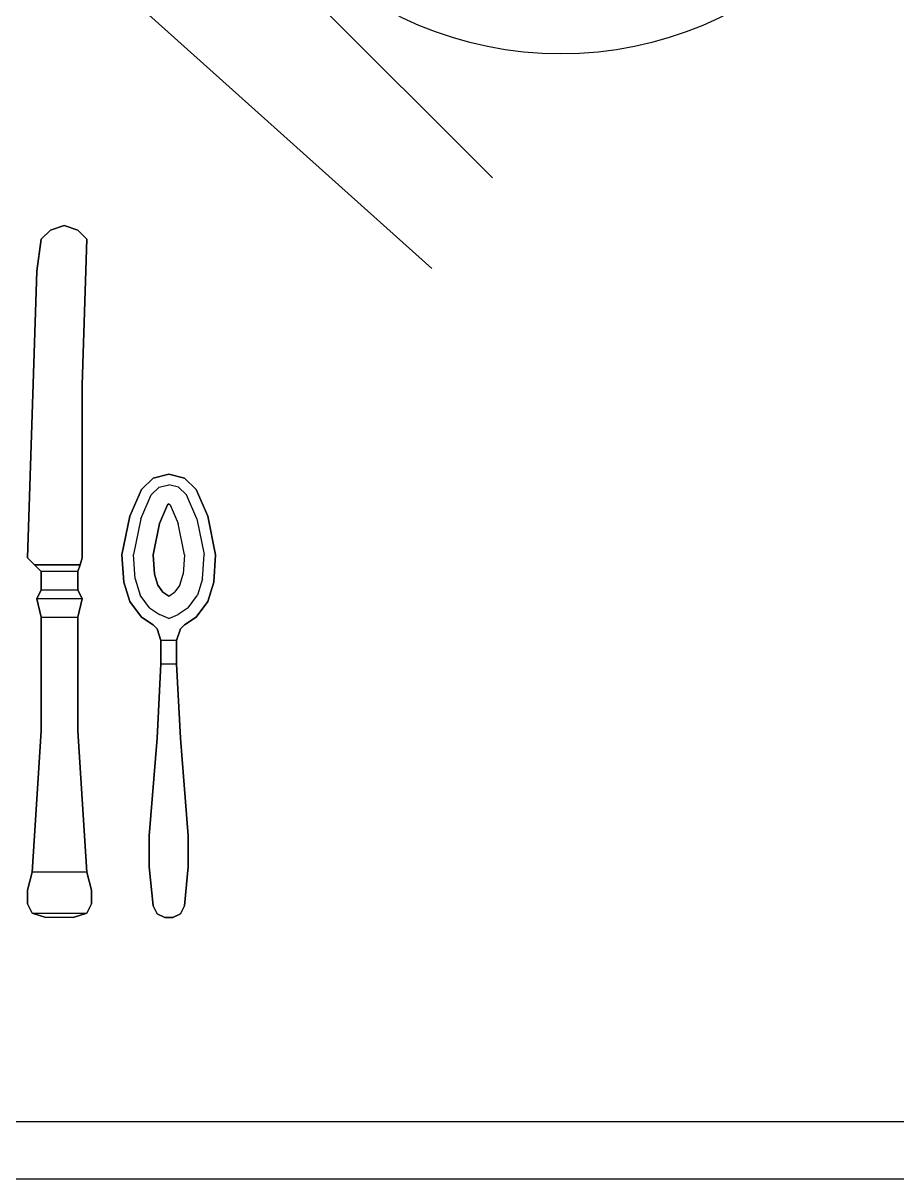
# Model space of a CAD drawing. Header units: inches. Extents: x 38074 to 101214, y 18833 to 57379.
# Drawn here: x 98386.5 to 98681.9, y 35985.5 to 36376.3 of the extents above; entities that cross this region are included whole.
import ezdxf

# ---------------------------------------------------------------- set-up
doc = ezdxf.new("R2010")
doc.units = ezdxf.units.IN

# ---------------------------------------------------------------- blocks, each defined once
blk = doc.blocks.new('A$C403C54AD')
for p, q in [((0.95931, 1.17062, -0.0006), (1.35847, 0.81256, -0.0006)), ((1.26636, 0.95578, -0.0006), (1.37894, 0.84325, -0.0006)), ((0.83575, 0.52421, -0.0006), (1.99923, 0.52421, -0.0006)), ((0.83575, 0.50481, -0.0006), (1.99923, 0.50481, -0.0006))]:
    blk.add_line(p, q)
blk.add_circle((1.40208, 1.00844, -0.0006), 0.12331)
for points, invisible_edges in [([(1.23874, 0.82556, -0.0249), (1.22951, 0.82556, -0.0249), (1.22643, 0.82248, -0.0249), (1.24182, 0.82248, -0.0249)], 5), ([(1.23874, 0.82556, -0.02644), (1.22951, 0.82556, -0.02644), (1.22643, 0.82248, -0.02644), (1.24182, 0.82248, -0.02644)], 5), ([(1.22951, 0.82556, -0.02644), (1.22951, 0.82556, -0.0249), (1.22643, 0.82248, -0.0249), (1.22643, 0.82248, -0.02644)], 5), ([(1.23412, 0.8271, -0.0249), (1.23412, 0.8271, -0.0249), (1.23874, 0.82556, -0.0249), (1.22951, 0.82556, -0.0249)], 4), ([(1.23412, 0.8271, -0.02644), (1.23412, 0.8271, -0.02644), (1.23874, 0.82556, -0.02644), (1.22951, 0.82556, -0.02644)], 4), ([(1.23412, 0.8271, -0.0249), (1.23412, 0.8271, -0.02644), (1.22951, 0.82556, -0.02644), (1.22951, 0.82556, -0.0249)], 4), ([(1.23874, 0.82556, -0.02644), (1.23874, 0.82556, -0.0249), (1.23412, 0.8271, -0.0249), (1.23412, 0.8271, -0.02644)], 1), ([(1.24182, 0.82248, -0.0249), (1.24182, 0.82248, -0.02644), (1.23874, 0.82556, -0.02644), (1.23874, 0.82556, -0.0249)], 5), ([(1.22643, 0.82248, -0.0249), (1.24182, 0.82248, -0.0249), (1.24028, 0.77323, -0.0249), (1.22489, 0.81171, -0.0249)], 5), ([(1.22643, 0.82248, -0.02644), (1.24182, 0.82248, -0.02644), (1.24028, 0.77323, -0.02644), (1.22489, 0.81171, -0.02644)], 5), ([(1.22643, 0.82248, -0.0249), (1.22643, 0.82248, -0.02644), (1.22489, 0.81171, -0.02644), (1.22489, 0.81171, -0.0249)], 5), ([(1.24028, 0.77323, -0.02644), (1.24028, 0.77323, -0.0249), (1.24182, 0.82248, -0.0249), (1.24182, 0.82248, -0.02644)], 5), ([(1.24028, 0.77323, -0.0249), (1.22489, 0.81171, -0.0249), (1.22181, 0.71474, -0.0249), (1.24028, 0.71474, -0.0249)], 5), ([(1.24028, 0.77323, -0.02644), (1.22489, 0.81171, -0.02644), (1.22181, 0.71474, -0.02644), (1.24028, 0.71474, -0.02644)], 5), ([(1.22489, 0.81171, -0.02644), (1.22489, 0.81171, -0.0249), (1.22181, 0.71474, -0.0249), (1.22181, 0.71474, -0.02644)], 5), ([(1.24028, 0.71474, -0.0249), (1.24028, 0.71474, -0.02644), (1.24028, 0.77323, -0.02644), (1.24028, 0.77323, -0.0249)], 5), ([(1.26425, 0.74173, -0.02048), (1.26622, 0.73867, -0.02365), (1.26953, 0.73948, -0.02346), (1.26953, 0.74304, -0.02029)], 5), ([(1.26425, 0.74173, -0.01916), (1.26622, 0.73867, -0.02233), (1.26953, 0.73948, -0.02215), (1.26953, 0.74304, -0.01897)], 5), ([(1.2748, 0.74173, -0.02048), (1.27283, 0.73867, -0.02365), (1.26953, 0.73948, -0.02346), (1.26953, 0.74304, -0.02029)], 5), ([(1.2748, 0.74173, -0.01916), (1.27283, 0.73867, -0.02233), (1.26953, 0.73948, -0.02215), (1.26953, 0.74304, -0.01897)], 5), ([(1.26354, 0.73605, -0.02421), (1.26029, 0.73789, -0.02157), (1.26425, 0.74173, -0.02048), (1.26622, 0.73867, -0.02365)], 5), ([(1.26354, 0.73605, -0.02289), (1.26029, 0.73789, -0.02025), (1.26425, 0.74173, -0.01916), (1.26622, 0.73867, -0.02233)], 5), ([(1.26909, 0.73267, -0.02578), (1.26622, 0.73867, -0.02233), (1.26354, 0.73605, -0.02289), (1.26909, 0.73267, -0.02578)], 5), ([(1.26909, 0.73267, -0.0271), (1.26622, 0.73867, -0.02365), (1.26354, 0.73605, -0.02421), (1.26909, 0.73267, -0.0271)], 5), ([(1.26953, 0.73948, -0.02215), (1.26953, 0.73309, -0.02564), (1.26909, 0.73267, -0.02578), (1.26622, 0.73867, -0.02233)], 5), ([(1.26953, 0.73948, -0.02346), (1.26953, 0.73309, -0.02696), (1.26909, 0.73267, -0.0271), (1.26622, 0.73867, -0.02365)], 5), ([(1.26953, 0.73948, -0.02215), (1.26953, 0.73309, -0.02564), (1.26996, 0.73267, -0.02578), (1.27283, 0.73867, -0.02233)], 5), ([(1.26953, 0.73948, -0.02346), (1.26953, 0.73309, -0.02696), (1.26996, 0.73267, -0.0271), (1.27283, 0.73867, -0.02365)], 5), ([(1.26996, 0.73267, -0.02578), (1.27283, 0.73867, -0.02233), (1.27551, 0.73605, -0.02289), (1.26996, 0.73267, -0.02578)], 5), ([(1.26996, 0.73267, -0.0271), (1.27283, 0.73867, -0.02365), (1.27551, 0.73605, -0.02421), (1.26996, 0.73267, -0.0271)], 5), ([(1.27551, 0.73605, -0.02421), (1.27876, 0.73789, -0.02157), (1.2748, 0.74173, -0.02048), (1.27283, 0.73867, -0.02365)], 5), ([(1.27551, 0.73605, -0.02289), (1.27876, 0.73789, -0.02025), (1.2748, 0.74173, -0.01916), (1.27283, 0.73867, -0.02233)], 5), ([(1.25633, 0.72882, -0.0234), (1.26003, 0.72802, -0.02592), (1.26354, 0.73605, -0.02421), (1.26029, 0.73789, -0.02157)], 5), ([(1.25633, 0.72882, -0.02208), (1.26003, 0.72802, -0.0246), (1.26354, 0.73605, -0.02289), (1.26029, 0.73789, -0.02025)], 5), ([(1.26354, 0.73605, -0.02421), (1.26909, 0.73267, -0.0271), (1.26635, 0.72644, -0.02873), (1.26003, 0.72802, -0.02592)], 5), ([(1.26354, 0.73605, -0.02289), (1.26909, 0.73267, -0.02578), (1.26635, 0.72644, -0.02741), (1.26003, 0.72802, -0.0246)], 5), ([(1.27551, 0.73605, -0.02421), (1.26996, 0.73267, -0.0271), (1.2727, 0.72644, -0.02873), (1.27902, 0.72802, -0.02592)], 5), ([(1.27551, 0.73605, -0.02289), (1.26996, 0.73267, -0.02578), (1.2727, 0.72644, -0.02741), (1.27902, 0.72802, -0.0246)], 5), ([(1.28272, 0.72882, -0.0234), (1.27902, 0.72802, -0.02592), (1.27551, 0.73605, -0.02421), (1.27876, 0.73789, -0.02157)], 5), ([(1.28272, 0.72882, -0.02208), (1.27902, 0.72802, -0.0246), (1.27551, 0.73605, -0.02289), (1.27876, 0.73789, -0.02025)], 5), ([(1.26909, 0.73267, -0.0271), (1.26996, 0.73267, -0.0271), (1.2727, 0.72644, -0.02873), (1.26635, 0.72644, -0.02873)], 5), ([(1.26909, 0.73267, -0.02578), (1.26996, 0.73267, -0.02578), (1.2727, 0.72644, -0.02741), (1.26635, 0.72644, -0.02741)], 5), ([(1.26953, 0.73309, -0.02564), (1.26996, 0.73267, -0.02578), (1.26909, 0.73267, -0.02578), (1.26953, 0.73309, -0.02564)], 2), ([(1.26953, 0.73309, -0.02696), (1.26996, 0.73267, -0.0271), (1.26909, 0.73267, -0.0271), (1.26953, 0.73309, -0.02696)], 2), ([(1.25757, 0.71589, -0.0279), (1.25369, 0.71579, -0.02544), (1.25633, 0.72882, -0.0234), (1.26003, 0.72802, -0.02592)], 5), ([(1.25757, 0.71589, -0.02658), (1.25369, 0.71579, -0.02412), (1.25633, 0.72882, -0.02208), (1.26003, 0.72802, -0.0246)], 5), ([(1.26635, 0.72644, -0.02741), (1.26003, 0.72802, -0.0246), (1.25757, 0.71589, -0.02658), (1.2642, 0.71583, -0.02912)], 5), ([(1.26635, 0.72644, -0.02873), (1.26003, 0.72802, -0.02592), (1.25757, 0.71589, -0.0279), (1.2642, 0.71583, -0.03044)], 5), ([(1.2727, 0.72644, -0.02741), (1.27902, 0.72802, -0.0246), (1.28148, 0.71589, -0.02658), (1.27485, 0.71583, -0.02912)], 5), ([(1.2727, 0.72644, -0.02873), (1.27902, 0.72802, -0.02592), (1.28148, 0.71589, -0.0279), (1.27485, 0.71583, -0.03044)], 5), ([(1.28148, 0.71589, -0.0279), (1.28536, 0.71579, -0.02544), (1.28272, 0.72882, -0.0234), (1.27902, 0.72802, -0.02592)], 5), ([(1.28148, 0.71589, -0.02658), (1.28536, 0.71579, -0.02412), (1.28272, 0.72882, -0.02208), (1.27902, 0.72802, -0.0246)], 5), ([(1.2727, 0.72644, -0.02741), (1.26635, 0.72644, -0.02741), (1.2642, 0.71583, -0.02912), (1.27485, 0.71583, -0.02912)], 5), ([(1.2727, 0.72644, -0.02873), (1.26635, 0.72644, -0.02873), (1.2642, 0.71583, -0.03044), (1.27485, 0.71583, -0.03044)], 5), ([(1.25435, 0.70658, -0.02499), (1.25817, 0.70765, -0.02747), (1.25757, 0.71589, -0.02658), (1.25369, 0.71579, -0.02412)], 5), ([(1.25435, 0.70658, -0.02631), (1.25817, 0.70765, -0.02879), (1.25757, 0.71589, -0.0279), (1.25369, 0.71579, -0.02544)], 5), ([(1.25757, 0.71589, -0.0279), (1.2642, 0.71583, -0.03044), (1.26468, 0.70922, -0.03139), (1.25817, 0.70765, -0.02879)], 5), ([(1.25757, 0.71589, -0.02658), (1.2642, 0.71583, -0.02912), (1.26468, 0.70922, -0.03007), (1.25817, 0.70765, -0.02747)], 5), ([(1.2642, 0.71583, -0.03044), (1.27485, 0.71583, -0.03044), (1.27437, 0.70922, -0.03139), (1.26468, 0.70922, -0.03139)], 5), ([(1.2642, 0.71583, -0.02912), (1.27485, 0.71583, -0.02912), (1.27437, 0.70922, -0.03007), (1.26468, 0.70922, -0.03007)], 5), ([(1.28148, 0.71589, -0.0279), (1.27485, 0.71583, -0.03044), (1.27437, 0.70922, -0.03139), (1.28088, 0.70765, -0.02879)], 5), ([(1.28148, 0.71589, -0.02658), (1.27485, 0.71583, -0.02912), (1.27437, 0.70922, -0.03007), (1.28088, 0.70765, -0.02747)], 5), ([(1.2847, 0.70658, -0.02499), (1.28088, 0.70765, -0.02747), (1.28148, 0.71589, -0.02658), (1.28536, 0.71579, -0.02412)], 5), ([(1.2847, 0.70658, -0.02631), (1.28088, 0.70765, -0.02879), (1.28148, 0.71589, -0.0279), (1.28536, 0.71579, -0.02544)], 5), ([(1.22181, 0.71474, -0.0249), (1.24028, 0.71474, -0.0249), (1.23951, 0.71243, -0.02413), (1.22412, 0.71243, -0.02413)], 1), ([(1.22181, 0.71474, -0.02644), (1.24028, 0.71474, -0.02644), (1.23951, 0.71243, -0.02721), (1.22412, 0.71243, -0.02721)], 1), ([(1.22181, 0.71474, -0.02644), (1.22181, 0.71474, -0.0249), (1.22412, 0.71243, -0.02413), (1.22412, 0.71243, -0.02721)], 5), ([(1.22412, 0.71243, -0.02413), (1.22412, 0.71243, -0.02721), (1.22643, 0.71012, -0.03029), (1.22643, 0.71012, -0.02105)], 5), ([(1.23874, 0.71012, -0.02105), (1.23874, 0.71012, -0.03029), (1.23951, 0.71243, -0.02721), (1.23951, 0.71243, -0.02413)], 5), ([(1.23951, 0.71243, -0.02721), (1.23951, 0.71243, -0.02413), (1.24028, 0.71474, -0.0249), (1.24028, 0.71474, -0.02644)], 5), ([(1.22643, 0.71012, -0.03029), (1.22643, 0.71012, -0.02105), (1.22643, 0.70396, -0.02105), (1.22643, 0.70396, -0.03029)], 1), ([(1.23874, 0.70396, -0.03029), (1.23874, 0.70396, -0.02105), (1.23874, 0.71012, -0.02105), (1.23874, 0.71012, -0.03029)], 4), ([(1.25983, 0.70213, -0.02798), (1.25633, 0.69998, -0.02539), (1.25435, 0.70658, -0.02499), (1.25817, 0.70765, -0.02747)], 5), ([(1.25983, 0.70213, -0.0293), (1.25633, 0.69998, -0.02671), (1.25435, 0.70658, -0.02631), (1.25817, 0.70765, -0.02879)], 5), ([(1.26468, 0.70922, -0.03007), (1.25817, 0.70765, -0.02747), (1.25983, 0.70213, -0.02798), (1.26579, 0.7055, -0.0303)], 5), ([(1.27437, 0.70922, -0.03139), (1.26468, 0.70922, -0.03139), (1.26579, 0.7055, -0.03162), (1.27326, 0.7055, -0.03162)], 5), ([(1.27437, 0.70922, -0.03007), (1.26468, 0.70922, -0.03007), (1.26579, 0.7055, -0.0303), (1.27326, 0.7055, -0.0303)], 5), ([(1.27437, 0.70922, -0.03139), (1.28088, 0.70765, -0.02879), (1.27922, 0.70213, -0.0293), (1.27326, 0.7055, -0.03162)], 5), ([(1.27437, 0.70922, -0.03007), (1.28088, 0.70765, -0.02747), (1.27922, 0.70213, -0.02798), (1.27326, 0.7055, -0.0303)], 5), ([(1.27922, 0.70213, -0.02798), (1.28272, 0.69998, -0.02539), (1.2847, 0.70658, -0.02499), (1.28088, 0.70765, -0.02747)], 5), ([(1.27922, 0.70213, -0.0293), (1.28272, 0.69998, -0.02671), (1.2847, 0.70658, -0.02631), (1.28088, 0.70765, -0.02879)], 5), ([(1.25983, 0.70213, -0.0293), (1.26579, 0.7055, -0.03162), (1.26756, 0.70313, -0.03172), (1.26298, 0.69791, -0.02947)], 5), ([(1.25983, 0.70213, -0.02798), (1.26579, 0.7055, -0.0303), (1.26756, 0.70313, -0.0304), (1.26298, 0.69791, -0.02815)], 5), ([(1.26579, 0.7055, -0.03162), (1.27326, 0.7055, -0.03162), (1.27149, 0.70313, -0.03172), (1.26756, 0.70313, -0.03172)], 5), ([(1.26579, 0.7055, -0.0303), (1.27326, 0.7055, -0.0303), (1.27149, 0.70313, -0.0304), (1.26756, 0.70313, -0.0304)], 5), ([(1.27922, 0.70213, -0.0293), (1.27326, 0.7055, -0.03162), (1.27149, 0.70313, -0.03172), (1.27607, 0.69791, -0.02947)], 5), ([(1.27922, 0.70213, -0.02798), (1.27326, 0.7055, -0.0303), (1.27149, 0.70313, -0.0304), (1.27607, 0.69791, -0.02815)], 5), ([(1.26029, 0.69472, -0.02719), (1.26298, 0.69791, -0.02947), (1.25983, 0.70213, -0.0293), (1.25633, 0.69998, -0.02671)], 5), ([(1.26029, 0.69472, -0.02588), (1.26298, 0.69791, -0.02815), (1.25983, 0.70213, -0.02798), (1.25633, 0.69998, -0.02539)], 5), ([(1.26756, 0.70313, -0.03172), (1.26298, 0.69791, -0.02947), (1.26639, 0.69562, -0.02948), (1.26953, 0.70178, -0.03152)], 5), ([(1.26756, 0.70313, -0.0304), (1.26298, 0.69791, -0.02815), (1.26639, 0.69562, -0.02816), (1.26953, 0.70178, -0.0302)], 5), ([(1.26639, 0.69562, -0.02948), (1.26953, 0.70178, -0.03152), (1.26953, 0.70178, -0.03152), (1.26953, 0.69426, -0.0293)], 5), ([(1.26639, 0.69562, -0.02816), (1.26953, 0.70178, -0.0302), (1.26953, 0.70178, -0.0302), (1.26953, 0.69426, -0.02798)], 5), ([(1.27149, 0.70313, -0.03172), (1.26756, 0.70313, -0.03172), (1.26953, 0.70178, -0.03152)], 1), ([(1.27149, 0.70313, -0.0304), (1.26756, 0.70313, -0.0304), (1.26953, 0.70178, -0.0302)], 1), ([(1.27149, 0.70313, -0.03172), (1.27607, 0.69791, -0.02947), (1.27266, 0.69562, -0.02948), (1.26953, 0.70178, -0.03152)], 5), ([(1.27149, 0.70313, -0.0304), (1.27607, 0.69791, -0.02815), (1.27266, 0.69562, -0.02816), (1.26953, 0.70178, -0.0302)], 5), ([(1.27266, 0.69562, -0.02948), (1.26953, 0.70178, -0.03152), (1.26953, 0.70178, -0.03152), (1.26953, 0.69426, -0.0293)], 5), ([(1.27266, 0.69562, -0.02816), (1.26953, 0.70178, -0.0302), (1.26953, 0.70178, -0.0302), (1.26953, 0.69426, -0.02798)], 5), ([(1.27876, 0.69472, -0.02719), (1.27607, 0.69791, -0.02947), (1.27922, 0.70213, -0.0293), (1.28272, 0.69998, -0.02671)], 5), ([(1.27876, 0.69472, -0.02588), (1.27607, 0.69791, -0.02815), (1.27922, 0.70213, -0.02798), (1.28272, 0.69998, -0.02539)], 5), ([(1.26639, 0.69562, -0.02816), (1.26425, 0.6921, -0.02625), (1.26029, 0.69472, -0.02588), (1.26298, 0.69791, -0.02815)], 5), ([(1.26425, 0.6921, -0.0284), (1.26953, 0.6921, -0.0284), (1.26953, 0.69426, -0.0293), (1.26639, 0.69562, -0.02948)], 11), ([(1.26425, 0.6921, -0.02625), (1.26953, 0.6921, -0.02625), (1.26953, 0.69426, -0.02798), (1.26639, 0.69562, -0.02816)], 11), ([(1.2748, 0.6921, -0.0284), (1.26953, 0.6921, -0.0284), (1.26953, 0.69426, -0.0293), (1.27266, 0.69562, -0.02948)], 11), ([(1.2748, 0.6921, -0.02625), (1.26953, 0.6921, -0.02625), (1.26953, 0.69426, -0.02798), (1.27266, 0.69562, -0.02816)], 11), ([(1.27266, 0.69562, -0.02948), (1.2748, 0.6921, -0.0284), (1.27876, 0.69472, -0.02719), (1.27607, 0.69791, -0.02947)], 5), ([(1.27266, 0.69562, -0.02816), (1.2748, 0.6921, -0.02625), (1.27876, 0.69472, -0.02588), (1.27607, 0.69791, -0.02815)], 5), ([(1.22643, 0.69473, -0.02105), (1.23874, 0.69473, -0.02105), (1.23874, 0.65625, -0.01951), (1.22643, 0.65625, -0.01951)], 4), ([(1.22643, 0.69473, -0.03029), (1.23874, 0.69473, -0.03029), (1.23874, 0.65625, -0.03183), (1.22643, 0.65625, -0.03183)], 4), ([(1.26557, 0.69077, -0.02551), (1.27348, 0.69077, -0.02551), (1.2748, 0.6921, -0.02625), (1.26425, 0.6921, -0.02625)], 5), ([(1.26557, 0.69077, -0.0276), (1.27348, 0.69077, -0.0276), (1.2748, 0.6921, -0.0284), (1.26425, 0.6921, -0.0284)], 5), ([(1.26557, 0.69077, -0.02551), (1.26557, 0.69077, -0.0276), (1.26425, 0.6921, -0.0284), (1.26425, 0.6921, -0.02625)], 1), ([(1.27348, 0.69077, -0.0276), (1.27348, 0.69077, -0.02551), (1.2748, 0.6921, -0.02625), (1.2748, 0.6921, -0.0284)], 1), ([(1.27216, 0.68681, -0.02366), (1.26689, 0.68681, -0.02366), (1.26557, 0.69077, -0.02551), (1.27348, 0.69077, -0.02551)], 4), ([(1.26689, 0.68681, -0.02588), (1.26689, 0.68681, -0.02366), (1.26557, 0.69077, -0.02551), (1.26557, 0.69077, -0.0276)], 5), ([(1.27216, 0.68681, -0.02588), (1.26689, 0.68681, -0.02588), (1.26557, 0.69077, -0.0276), (1.27348, 0.69077, -0.0276)], 4), ([(1.27216, 0.68681, -0.02366), (1.27216, 0.68681, -0.02588), (1.27348, 0.69077, -0.0276), (1.27348, 0.69077, -0.02551)], 5), ([(1.26689, 0.68681, -0.02588), (1.26689, 0.68681, -0.02366), (1.26689, 0.6789, -0.02303), (1.26689, 0.6789, -0.02525)], 5), ([(1.27216, 0.6789, -0.02525), (1.27216, 0.6789, -0.02303), (1.27216, 0.68681, -0.02366), (1.27216, 0.68681, -0.02588)], 5), ([(1.27348, 0.65383, -0.02553), (1.26557, 0.65383, -0.02553), (1.26689, 0.6789, -0.02303), (1.27216, 0.6789, -0.02303)], 1), ([(1.26689, 0.6789, -0.02303), (1.26689, 0.6789, -0.02525), (1.26557, 0.65383, -0.02816), (1.26557, 0.65383, -0.02553)], 5), ([(1.27348, 0.65383, -0.02816), (1.26557, 0.65383, -0.02816), (1.26689, 0.6789, -0.02525), (1.27216, 0.6789, -0.02525)], 1), ([(1.27348, 0.65383, -0.02553), (1.27348, 0.65383, -0.02816), (1.27216, 0.6789, -0.02525), (1.27216, 0.6789, -0.02303)], 5), ([(1.23874, 0.65625, -0.01951), (1.22643, 0.65625, -0.01951), (1.22489, 0.63316, -0.01951), (1.24028, 0.63316, -0.01951)], 5), ([(1.23874, 0.65625, -0.03183), (1.22643, 0.65625, -0.03183), (1.22489, 0.63316, -0.03183), (1.24028, 0.63316, -0.03183)], 5), ([(1.26293, 0.62085, -0.03154), (1.27612, 0.62085, -0.03154), (1.27348, 0.65383, -0.02816), (1.26557, 0.65383, -0.02816)], 5), ([(1.26557, 0.65383, -0.02816), (1.26557, 0.65383, -0.02553), (1.26293, 0.62085, -0.02757), (1.26293, 0.62085, -0.03154)], 1), ([(1.26293, 0.62085, -0.02757), (1.27612, 0.62085, -0.02757), (1.27348, 0.65383, -0.02553), (1.26557, 0.65383, -0.02553)], 5), ([(1.27612, 0.62085, -0.03154), (1.27612, 0.62085, -0.02757), (1.27348, 0.65383, -0.02553), (1.27348, 0.65383, -0.02816)], 4), ([(1.22489, 0.63316, -0.01951), (1.24028, 0.63316, -0.01951), (1.24182, 0.60854, -0.02105), (1.22335, 0.60854, -0.02105)], 1), ([(1.22489, 0.63316, -0.03183), (1.24028, 0.63316, -0.03183), (1.24182, 0.60854, -0.03029), (1.22335, 0.60854, -0.03029)], 1), ([(1.27612, 0.61029, -0.02785), (1.26293, 0.61029, -0.02785), (1.26293, 0.62085, -0.02757), (1.27612, 0.62085, -0.02757)], 5), ([(1.27612, 0.61029, -0.03182), (1.26293, 0.61029, -0.03182), (1.26293, 0.62085, -0.03154), (1.27612, 0.62085, -0.03154)], 5), ([(1.26425, 0.5971, -0.02782), (1.2748, 0.5971, -0.02782), (1.27612, 0.61029, -0.02785), (1.26293, 0.61029, -0.02785)], 5), ([(1.26425, 0.5971, -0.03179), (1.2748, 0.5971, -0.03179), (1.27612, 0.61029, -0.03182), (1.26293, 0.61029, -0.03182)], 5), ([(1.24182, 0.60854, -0.02105), (1.22335, 0.60854, -0.02105), (1.22181, 0.60238, -0.01951), (1.24336, 0.60238, -0.01951)], 4), ([(1.24182, 0.60854, -0.03029), (1.22335, 0.60854, -0.03029), (1.22181, 0.60238, -0.03183), (1.24336, 0.60238, -0.03183)], 4), ([(1.22181, 0.60238, -0.01951), (1.24336, 0.60238, -0.01951), (1.24336, 0.59776, -0.02105), (1.22181, 0.59776, -0.02105)], 5), ([(1.22181, 0.60238, -0.03183), (1.24336, 0.60238, -0.03183), (1.24336, 0.59776, -0.03029), (1.22181, 0.59776, -0.03029)], 5), ([(1.24336, 0.59776, -0.02105), (1.22181, 0.59776, -0.02105), (1.22335, 0.59468, -0.02259), (1.24182, 0.59468, -0.02259)], 1), ([(1.24336, 0.59776, -0.03029), (1.22181, 0.59776, -0.03029), (1.22335, 0.59468, -0.02875), (1.24182, 0.59468, -0.02875)], 1), ([(1.27348, 0.59446, -0.02761), (1.26557, 0.59446, -0.02761), (1.26425, 0.5971, -0.02782), (1.2748, 0.5971, -0.02782)], 5), ([(1.27348, 0.59446, -0.03158), (1.26557, 0.59446, -0.03158), (1.26425, 0.5971, -0.03179), (1.2748, 0.5971, -0.03179)], 5), ([(1.26821, 0.59314, -0.02775), (1.27084, 0.59314, -0.02775), (1.27348, 0.59446, -0.02761), (1.26557, 0.59446, -0.02761)], 4), ([(1.26821, 0.59314, -0.0313), (1.27084, 0.59314, -0.0313), (1.27348, 0.59446, -0.03158), (1.26557, 0.59446, -0.03158)], 4)]:
    blk.add_3dface(points, dxfattribs=dict(invisible_edges=invisible_edges))
for points in [[(1.26953, 0.74304, -0.02029), (1.26953, 0.74304, -0.01897), (1.26425, 0.74173, -0.01916), (1.26425, 0.74173, -0.02048)], [(1.2748, 0.74173, -0.01916), (1.2748, 0.74173, -0.02048), (1.26953, 0.74304, -0.02029), (1.26953, 0.74304, -0.01897)], [(1.26425, 0.74173, -0.01916), (1.26425, 0.74173, -0.02048), (1.26029, 0.73789, -0.02157), (1.26029, 0.73789, -0.02025)], [(1.27876, 0.73789, -0.02157), (1.27876, 0.73789, -0.02025), (1.2748, 0.74173, -0.01916), (1.2748, 0.74173, -0.02048)], [(1.26029, 0.73789, -0.02157), (1.26029, 0.73789, -0.02025), (1.25633, 0.72882, -0.02208), (1.25633, 0.72882, -0.0234)], [(1.28272, 0.72882, -0.02208), (1.28272, 0.72882, -0.0234), (1.27876, 0.73789, -0.02157), (1.27876, 0.73789, -0.02025)], [(1.25633, 0.72882, -0.02208), (1.25633, 0.72882, -0.0234), (1.25369, 0.71579, -0.02544), (1.25369, 0.71579, -0.02412)], [(1.28536, 0.71579, -0.02544), (1.28536, 0.71579, -0.02412), (1.28272, 0.72882, -0.02208), (1.28272, 0.72882, -0.0234)], [(1.25369, 0.71579, -0.02544), (1.25369, 0.71579, -0.02412), (1.25435, 0.70658, -0.02499), (1.25435, 0.70658, -0.02631)], [(1.2847, 0.70658, -0.02499), (1.2847, 0.70658, -0.02631), (1.28536, 0.71579, -0.02544), (1.28536, 0.71579, -0.02412)], [(1.22412, 0.71243, -0.02413), (1.23951, 0.71243, -0.02413), (1.23874, 0.71012, -0.02105), (1.22643, 0.71012, -0.02105)], [(1.22412, 0.71243, -0.02721), (1.23951, 0.71243, -0.02721), (1.23874, 0.71012, -0.03029), (1.22643, 0.71012, -0.03029)], [(1.23874, 0.71012, -0.02105), (1.22643, 0.71012, -0.02105), (1.22643, 0.70396, -0.02105), (1.23874, 0.70396, -0.02105)], [(1.23874, 0.71012, -0.03029), (1.22643, 0.71012, -0.03029), (1.22643, 0.70396, -0.03029), (1.23874, 0.70396, -0.03029)], [(1.22643, 0.70396, -0.02105), (1.23874, 0.70396, -0.02105), (1.24028, 0.70089, -0.01951), (1.22489, 0.70089, -0.01951)], [(1.22643, 0.70396, -0.03029), (1.23874, 0.70396, -0.03029), (1.24028, 0.70089, -0.03183), (1.22489, 0.70089, -0.03183)], [(1.22643, 0.70396, -0.02105), (1.22643, 0.70396, -0.03029), (1.22489, 0.70089, -0.03183), (1.22489, 0.70089, -0.01951)], [(1.24028, 0.70089, -0.01951), (1.24028, 0.70089, -0.03183), (1.23874, 0.70396, -0.03029), (1.23874, 0.70396, -0.02105)], [(1.25435, 0.70658, -0.02631), (1.25435, 0.70658, -0.02499), (1.25633, 0.69998, -0.02539), (1.25633, 0.69998, -0.02671)], [(1.28272, 0.69998, -0.02671), (1.28272, 0.69998, -0.02539), (1.2847, 0.70658, -0.02499), (1.2847, 0.70658, -0.02631)], [(1.24028, 0.70089, -0.01951), (1.22489, 0.70089, -0.01951), (1.22643, 0.69473, -0.02105), (1.23874, 0.69473, -0.02105)], [(1.24028, 0.70089, -0.03183), (1.22489, 0.70089, -0.03183), (1.22643, 0.69473, -0.03029), (1.23874, 0.69473, -0.03029)], [(1.22489, 0.70089, -0.03183), (1.22489, 0.70089, -0.01951), (1.22643, 0.69473, -0.02105), (1.22643, 0.69473, -0.03029)], [(1.23874, 0.69473, -0.03029), (1.23874, 0.69473, -0.02105), (1.24028, 0.70089, -0.01951), (1.24028, 0.70089, -0.03183)], [(1.25633, 0.69998, -0.02539), (1.25633, 0.69998, -0.02671), (1.26029, 0.69472, -0.02719), (1.26029, 0.69472, -0.02588)], [(1.27876, 0.69472, -0.02588), (1.27876, 0.69472, -0.02719), (1.28272, 0.69998, -0.02671), (1.28272, 0.69998, -0.02539)], [(1.22643, 0.69473, -0.02105), (1.22643, 0.69473, -0.03029), (1.22643, 0.65625, -0.03183), (1.22643, 0.65625, -0.01951)], [(1.23874, 0.65625, -0.01951), (1.23874, 0.65625, -0.03183), (1.23874, 0.69473, -0.03029), (1.23874, 0.69473, -0.02105)], [(1.26029, 0.69472, -0.02719), (1.26029, 0.69472, -0.02588), (1.26425, 0.6921, -0.02625), (1.26425, 0.6921, -0.0284)], [(1.2748, 0.6921, -0.0284), (1.2748, 0.6921, -0.02625), (1.27876, 0.69472, -0.02588), (1.27876, 0.69472, -0.02719)], [(1.26689, 0.6789, -0.02525), (1.27216, 0.6789, -0.02525), (1.27216, 0.68681, -0.02588), (1.26689, 0.68681, -0.02588)], [(1.26689, 0.6789, -0.02303), (1.27216, 0.6789, -0.02303), (1.27216, 0.68681, -0.02366), (1.26689, 0.68681, -0.02366)], [(1.22643, 0.65625, -0.03183), (1.22643, 0.65625, -0.01951), (1.22489, 0.63316, -0.01951), (1.22489, 0.63316, -0.03183)], [(1.24028, 0.63316, -0.03183), (1.24028, 0.63316, -0.01951), (1.23874, 0.65625, -0.01951), (1.23874, 0.65625, -0.03183)], [(1.22489, 0.63316, -0.01951), (1.22489, 0.63316, -0.03183), (1.22335, 0.60854, -0.03029), (1.22335, 0.60854, -0.02105)], [(1.24182, 0.60854, -0.02105), (1.24182, 0.60854, -0.03029), (1.24028, 0.63316, -0.03183), (1.24028, 0.63316, -0.01951)], [(1.26293, 0.62085, -0.02757), (1.26293, 0.62085, -0.03154), (1.26293, 0.61029, -0.03182), (1.26293, 0.61029, -0.02785)], [(1.27612, 0.61029, -0.02785), (1.27612, 0.61029, -0.03182), (1.27612, 0.62085, -0.03154), (1.27612, 0.62085, -0.02757)], [(1.26293, 0.61029, -0.03182), (1.26293, 0.61029, -0.02785), (1.26425, 0.5971, -0.02782), (1.26425, 0.5971, -0.03179)], [(1.2748, 0.5971, -0.03179), (1.2748, 0.5971, -0.02782), (1.27612, 0.61029, -0.02785), (1.27612, 0.61029, -0.03182)], [(1.22335, 0.60854, -0.03029), (1.22335, 0.60854, -0.02105), (1.22181, 0.60238, -0.01951), (1.22181, 0.60238, -0.03183)], [(1.24336, 0.60238, -0.03183), (1.24336, 0.60238, -0.01951), (1.24182, 0.60854, -0.02105), (1.24182, 0.60854, -0.03029)], [(1.22181, 0.60238, -0.01951), (1.22181, 0.60238, -0.03183), (1.22181, 0.59776, -0.03029), (1.22181, 0.59776, -0.02105)], [(1.24336, 0.59776, -0.02105), (1.24336, 0.59776, -0.03029), (1.24336, 0.60238, -0.03183), (1.24336, 0.60238, -0.01951)], [(1.22181, 0.59776, -0.03029), (1.22181, 0.59776, -0.02105), (1.22335, 0.59468, -0.02259), (1.22335, 0.59468, -0.02875)], [(1.22335, 0.59468, -0.02259), (1.24182, 0.59468, -0.02259), (1.2372, 0.59314, -0.02567), (1.22797, 0.59314, -0.02567)], [(1.22335, 0.59468, -0.02259), (1.22335, 0.59468, -0.02875), (1.22797, 0.59314, -0.02567)], [(1.22335, 0.59468, -0.02875), (1.24182, 0.59468, -0.02875), (1.2372, 0.59314, -0.02567), (1.22797, 0.59314, -0.02567)], [(1.2372, 0.59314, -0.02567), (1.2372, 0.59314, -0.02567), (1.24182, 0.59468, -0.02259), (1.24182, 0.59468, -0.02875)], [(1.24182, 0.59468, -0.02259), (1.24182, 0.59468, -0.02875), (1.24336, 0.59776, -0.03029), (1.24336, 0.59776, -0.02105)], [(1.26425, 0.5971, -0.02782), (1.26425, 0.5971, -0.03179), (1.26557, 0.59446, -0.03158), (1.26557, 0.59446, -0.02761)], [(1.26557, 0.59446, -0.03158), (1.26557, 0.59446, -0.02761), (1.26821, 0.59314, -0.02775), (1.26821, 0.59314, -0.0313)], [(1.27084, 0.59314, -0.0313), (1.27084, 0.59314, -0.02775), (1.27348, 0.59446, -0.02761), (1.27348, 0.59446, -0.03158)], [(1.27348, 0.59446, -0.02761), (1.27348, 0.59446, -0.03158), (1.2748, 0.5971, -0.03179), (1.2748, 0.5971, -0.02782)], [(1.26821, 0.59314, -0.02775), (1.26821, 0.59314, -0.0313), (1.27084, 0.59314, -0.0313), (1.27084, 0.59314, -0.02775)]]:
    blk.add_3dface(points)

msp = doc.modelspace()

# ---------------------------------------------------------------- block references
at = {"xscale": 1000, "yscale": 1000, "zscale": 1000}
msp.add_blockref('A$C403C54AD', (97166.18, 35480.7, 0.6), dxfattribs=at)

doc.saveas('drawing.dxf')
